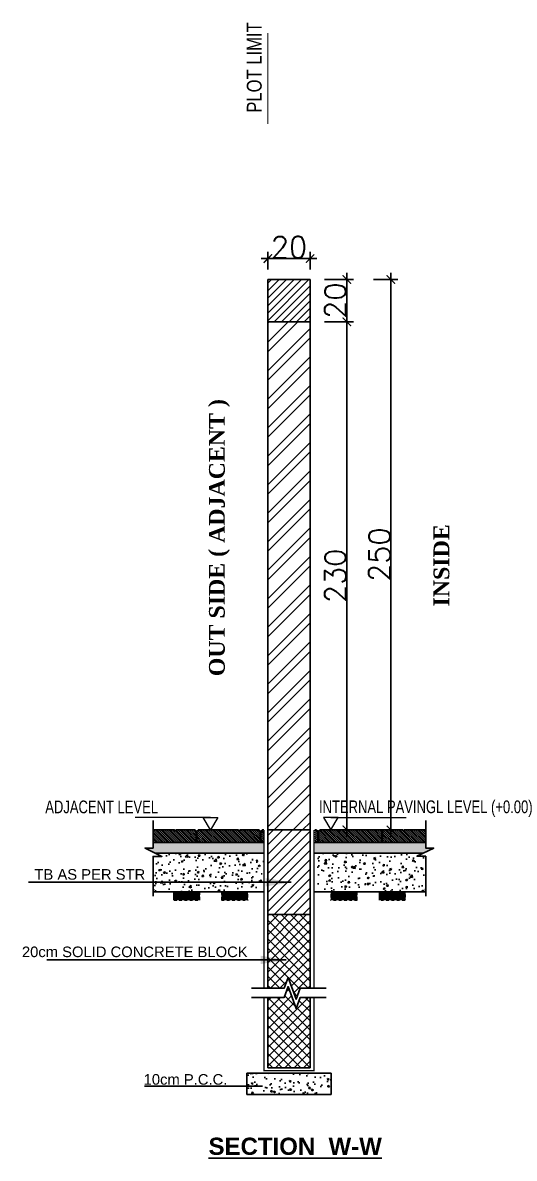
# Model space of a CAD drawing. Header units: centimetres. Extents: x -3744 to 3813, y -6963 to 3597.
# Drawn here: x -3004 to -2423, y -6955 to -5614 of the extents above; entities that cross this region are included whole.
import ezdxf

# ---------------------------------------------------------------- set-up
doc = ezdxf.new("R2010")
doc.units = ezdxf.units.CM
doc.header["$LTSCALE"] = 100
doc.header["$MEASUREMENT"] = 0
doc.linetypes.add('CENTER2', pattern=[1.125, 0.75, -0.125, 0.125, -0.125])
doc.layers.add('A-DIM-IN', color=6, linetype='Continuous', lineweight=5)
for name, color, linetype in [('A_DIM-AXIS', 6, 'Continuous'), ('ARROW', 8, 'Continuous'), ('AXIS', 9, 'CENTER2'), ('CONC', 3, 'Continuous'), ('HATCH', 8, 'Continuous'), ('L-LANDSCAPE', 11, 'Continuous'), ('LVL', 2, 'Continuous'), ('Section', 7, 'Continuous'), ('TEXT', 3, 'Continuous'), ('WALL-01', 7, 'Continuous'), ('WALL-03', 2, 'Continuous')]:
    doc.layers.add(name, color=color, linetype=linetype)
doc.styles.add('22', font='romans.shx')
doc.styles.add('ARIAL', font='arial.ttf')
doc.styles.add('EN-SCL-DIM', font='swisscl.ttf')
doc.styles.add('SANSSERIFBOLD', font='SASB____.pfb', dxfattribs={"height": 0.7})
doc.styles.add('STYLE1', font='arial.ttf', dxfattribs={"height": 8})
doc.styles.add('T3', font='timesbd.ttf')
doc.dimstyles.new('100', dxfattribs={"dimtxt": 15, "dimasz": 10, "dimexe": 8, "dimexo": 12, "dimgap": 6, "dimtad": 1, "dimdec": 0, "dimzin": 0, "dimdsep": 46, "dimtxsty": '22', "dimblk": 'ARCHTICK', "dimcen": 30, "dimdle": 8, "dimclrd": 1, "dimclre": 1, "dimclrt": 2, "dimadec": 0, "dimazin": 0, "dimtfac": 1, "dimtdec": 0, "dimtmove": 2, "dimatfit": 3, "dimldrblk": 'OBLIQUE', "dimfxl": 100, "dimtolj": 1, "dimtzin": 0, "dimarcsym": 0})
doc.dimstyles.new('D15-1-100', dxfattribs={"dimtxt": 3, "dimasz": 4, "dimexe": 0.1, "dimexo": 0.25, "dimgap": 3, "dimtad": 1, "dimdec": 0, "dimzin": 3, "dimdsep": 46, "dimlunit": 4, "dimtxsty": 'Standard', "dimblk2": 'OBLIQUE', "dimcen": 0, "dimclrd": 8, "dimclre": 8, "dimclrt": 256, "dimadec": 0, "dimazin": 0, "dimtfac": 1, "dimtdec": 0, "dimtix": 1, "dimtmove": 2, "dimatfit": 3, "dimfxl": 1, "dimtolj": 1, "dimtzin": 13, "dimlwd": -1, "dimlwe": -1, "dimarcsym": 0})

# ---------------------------------------------------------------- blocks, each defined once
blk = doc.blocks.new('_ARCHTICK')
at = {"color": 0, "linetype": 'ByBlock', "const_width": 0.15}
blk.add_lwpolyline([(-0.5, -0.5), (0.5, 0.5)], dxfattribs=at)
blk = doc.blocks.new('*D137')
at = {"layer": 'Defpoints', "color": 0, "transparency": 16777216}
for p in [(-2714.4, -5892.3), (-2714.4, -5917), (-2664.4, -5917, -0.1)]:
    blk.add_point(p, dxfattribs=at)
at = {"layer": 'WALL-03', "color": 4, "lineweight": -2, "transparency": 16777216}
for p, q in [((-2714.4, -5905), (-2714.4, -5884.3)), ((-2664.4, -5905), (-2664.4, -5884.3)), ((-2656.4, -5892.3), (-2722.4, -5892.3))]:
    blk.add_line(p, q, dxfattribs=at)
at = {"layer": 'WALL-03', "color": 4, "lineweight": -2, "transparency": 16777216, "xscale": 10, "yscale": 10, "zscale": 10, "rotation": 180}
blk.add_blockref('_ARCHTICK', (-2714.4, -5892.3), dxfattribs=at)
at = {"layer": 'WALL-03', "color": 4, "lineweight": -2, "transparency": 16777216, "xscale": 10, "yscale": 10, "zscale": 10}
blk.add_blockref('_ARCHTICK', (-2664.4, -5892.3), dxfattribs=at)
at = {"layer": 'WALL-03', "color": 3, "transparency": 16777216, "insert": (-2689.4, -5878.8), "char_height": 25, "attachment_point": 5, "style": '22'}
blk.add_mtext('\\A1;20', dxfattribs=at)
blk = doc.blocks.new('_OBLIQUE')
at = {"color": 0, "linetype": 'ByBlock'}
blk.add_line((-0.5, -0.5), (0.5, 0.5), dxfattribs=at)
blk = doc.blocks.new('*X83')
at = {"color": 0}
for p, q in [((-5508, 1094), (-5500, 1094)), ((-5508, 1084), (-5500, 1084)), ((-5508, 1075), (-5500, 1075)), ((-5497, 1072), (-5497, 1095)), ((-5488, 1072), (-5488, 1095)), ((-5478, 1072), (-5478, 1095)), ((-5475, 1094), (-5450, 1094)), ((-5475, 1084), (-5450, 1084)), ((-5475, 1075), (-5450, 1075)), ((-5447, 1072), (-5447, 1095)), ((-5438, 1072), (-5438, 1095)), ((-5428, 1072), (-5428, 1095)), ((-5425, 1094), (-5400, 1094)), ((-5425, 1084), (-5400, 1084)), ((-5425, 1075), (-5400, 1075)), ((-5397, 1072), (-5397, 1095)), ((-5388, 1072), (-5388, 1095)), ((-5378, 1072), (-5378, 1095)), ((-5375, 1094), (-5350, 1094)), ((-5375, 1084), (-5350, 1084)), ((-5375, 1075), (-5350, 1075)), ((-5347, 1072), (-5347, 1095)), ((-5338, 1072), (-5338, 1095)), ((-5328, 1072), (-5328, 1095)), ((-5325, 1094), (-5300, 1094)), ((-5325, 1084), (-5300, 1084)), ((-5325, 1075), (-5300, 1075)), ((-5297, 1072), (-5297, 1095)), ((-5288, 1072), (-5288, 1095)), ((-5278, 1072), (-5278, 1095)), ((-5275, 1094), (-5254, 1094)), ((-5275, 1084), (-5254, 1084)), ((-5275, 1075), (-5254, 1075)), ((-5051, 1094), (-5050, 1094)), ((-5051, 1084), (-5050, 1084)), ((-5051, 1075), (-5050, 1075)), ((-5047, 1072), (-5047, 1095)), ((-5038, 1072), (-5038, 1095)), ((-5028, 1072), (-5028, 1095)), ((-5025, 1094), (-5000, 1094)), ((-5025, 1084), (-5000, 1084)), ((-5025, 1075), (-5000, 1075)), ((-4997, 1072), (-4997, 1095)), ((-4988, 1072), (-4988, 1095)), ((-4978, 1072), (-4978, 1095)), ((-4975, 1094), (-4950, 1094)), ((-4975, 1084), (-4950, 1084)), ((-4975, 1075), (-4950, 1075)), ((-4947, 1072), (-4947, 1095)), ((-4938, 1072), (-4938, 1095)), ((-4928, 1072), (-4928, 1095)), ((-4925, 1094), (-4900, 1094)), ((-4925, 1084), (-4900, 1084)), ((-4925, 1075), (-4900, 1075)), ((-4897, 1072), (-4897, 1095)), ((-4888, 1072), (-4888, 1095)), ((-4878, 1072), (-4878, 1095)), ((-4875, 1094), (-4850, 1094)), ((-4875, 1084), (-4850, 1084)), ((-4875, 1075), (-4850, 1075)), ((-4847, 1072), (-4847, 1095)), ((-4838, 1072), (-4838, 1095)), ((-4828, 1072), (-4828, 1095)), ((-4825, 1094), (-4800, 1094)), ((-4825, 1084), (-4800, 1084)), ((-4825, 1075), (-4800, 1075)), ((-5508, 1044), (-5500, 1044)), ((-5508, 1034), (-5500, 1034)), ((-5508, 1025), (-5500, 1025)), ((-5503, 1047), (-5503, 1072)), ((-5503, 1018), (-5503, 1022)), ((-5500, 1069), (-5475, 1069)), ((-5500, 1059), (-5475, 1059)), ((-5500, 1050), (-5475, 1050)), ((-5500, 1019), (-5475, 1019)), ((-5497, 1022), (-5497, 1047)), ((-5488, 1022), (-5488, 1047)), ((-5478, 1022), (-5478, 1047)), ((-5475, 1044), (-5450, 1044)), ((-5475, 1034), (-5450, 1034)), ((-5475, 1025), (-5450, 1025)), ((-5472, 1047), (-5472, 1072)), ((-5472, 1018), (-5472, 1022)), ((-5462, 1047), (-5462, 1072)), ((-5462, 1018), (-5462, 1022)), ((-5453, 1047), (-5453, 1072)), ((-5453, 1018), (-5453, 1022)), ((-5450, 1069), (-5425, 1069)), ((-5450, 1059), (-5425, 1059)), ((-5450, 1050), (-5425, 1050)), ((-5450, 1019), (-5425, 1019)), ((-5447, 1022), (-5447, 1047)), ((-5438, 1022), (-5438, 1047)), ((-5428, 1022), (-5428, 1047)), ((-5425, 1044), (-5400, 1044)), ((-5425, 1034), (-5400, 1034)), ((-5425, 1025), (-5400, 1025)), ((-5422, 1047), (-5422, 1072)), ((-5422, 1018), (-5422, 1022)), ((-5412, 1047), (-5412, 1072)), ((-5412, 1018), (-5412, 1022)), ((-5403, 1047), (-5403, 1072)), ((-5403, 1018), (-5403, 1022)), ((-5400, 1069), (-5375, 1069)), ((-5400, 1059), (-5375, 1059)), ((-5400, 1050), (-5375, 1050)), ((-5400, 1019), (-5375, 1019)), ((-5397, 1022), (-5397, 1047)), ((-5388, 1022), (-5388, 1047)), ((-5378, 1022), (-5378, 1047)), ((-5375, 1044), (-5350, 1044)), ((-5375, 1034), (-5350, 1034)), ((-5375, 1025), (-5350, 1025)), ((-5372, 1047), (-5372, 1072)), ((-5372, 1018), (-5372, 1022)), ((-5362, 1047), (-5362, 1072)), ((-5362, 1018), (-5362, 1022)), ((-5353, 1047), (-5353, 1072)), ((-5353, 1018), (-5353, 1022)), ((-5350, 1069), (-5325, 1069)), ((-5350, 1059), (-5325, 1059)), ((-5350, 1050), (-5325, 1050)), ((-5350, 1019), (-5325, 1019)), ((-5347, 1022), (-5347, 1047)), ((-5338, 1022), (-5338, 1047)), ((-5328, 1022), (-5328, 1047)), ((-5325, 1044), (-5300, 1044)), ((-5325, 1034), (-5300, 1034)), ((-5325, 1025), (-5300, 1025)), ((-5322, 1047), (-5322, 1072)), ((-5322, 1018), (-5322, 1022)), ((-5312, 1047), (-5312, 1072)), ((-5312, 1018), (-5312, 1022)), ((-5303, 1047), (-5303, 1072)), ((-5303, 1018), (-5303, 1022)), ((-5300, 1069), (-5275, 1069)), ((-5300, 1059), (-5275, 1059)), ((-5300, 1050), (-5275, 1050)), ((-5300, 1019), (-5275, 1019)), ((-5297, 1022), (-5297, 1047)), ((-5288, 1022), (-5288, 1047)), ((-5278, 1022), (-5278, 1047)), ((-5275, 1044), (-5254, 1044)), ((-5275, 1034), (-5254, 1034)), ((-5275, 1025), (-5254, 1025)), ((-5272, 1047), (-5272, 1072)), ((-5272, 1018), (-5272, 1022)), ((-5262, 1047), (-5262, 1072)), ((-5262, 1018), (-5262, 1022)), ((-5051, 1044), (-5050, 1044)), ((-5051, 1034), (-5050, 1034)), ((-5051, 1025), (-5050, 1025)), ((-5050, 1069), (-5025, 1069)), ((-5050, 1059), (-5025, 1059)), ((-5050, 1050), (-5025, 1050)), ((-5050, 1019), (-5025, 1019)), ((-5047, 1022), (-5047, 1047)), ((-5038, 1022), (-5038, 1047)), ((-5028, 1022), (-5028, 1047)), ((-5025, 1044), (-5000, 1044)), ((-5025, 1034), (-5000, 1034)), ((-5025, 1025), (-5000, 1025)), ((-5022, 1047), (-5022, 1072)), ((-5022, 1018), (-5022, 1022)), ((-5012, 1047), (-5012, 1072)), ((-5012, 1018), (-5012, 1022)), ((-5003, 1047), (-5003, 1072)), ((-5003, 1018), (-5003, 1022)), ((-5000, 1069), (-4975, 1069)), ((-5000, 1059), (-4975, 1059)), ((-5000, 1050), (-4975, 1050)), ((-5000, 1019), (-4975, 1019)), ((-4997, 1022), (-4997, 1047)), ((-4988, 1022), (-4988, 1047)), ((-4978, 1022), (-4978, 1047)), ((-4975, 1044), (-4950, 1044)), ((-4975, 1034), (-4950, 1034)), ((-4975, 1025), (-4950, 1025)), ((-4972, 1047), (-4972, 1072)), ((-4972, 1018), (-4972, 1022)), ((-4962, 1047), (-4962, 1072)), ((-4962, 1018), (-4962, 1022)), ((-4953, 1047), (-4953, 1072)), ((-4953, 1018), (-4953, 1022)), ((-4950, 1069), (-4925, 1069)), ((-4950, 1059), (-4925, 1059)), ((-4950, 1050), (-4925, 1050)), ((-4950, 1019), (-4925, 1019)), ((-4947, 1022), (-4947, 1047)), ((-4938, 1022), (-4938, 1047)), ((-4928, 1022), (-4928, 1047)), ((-4925, 1044), (-4900, 1044)), ((-4925, 1034), (-4900, 1034)), ((-4925, 1025), (-4900, 1025)), ((-4922, 1047), (-4922, 1072)), ((-4922, 1018), (-4922, 1022)), ((-4912, 1047), (-4912, 1072)), ((-4912, 1018), (-4912, 1022)), ((-4903, 1047), (-4903, 1072)), ((-4903, 1018), (-4903, 1022)), ((-4900, 1069), (-4875, 1069)), ((-4900, 1059), (-4875, 1059)), ((-4900, 1050), (-4875, 1050)), ((-4900, 1019), (-4875, 1019)), ((-4897, 1022), (-4897, 1047)), ((-4888, 1022), (-4888, 1047)), ((-4878, 1022), (-4878, 1047)), ((-4875, 1044), (-4850, 1044)), ((-4875, 1034), (-4850, 1034)), ((-4875, 1025), (-4850, 1025)), ((-4872, 1047), (-4872, 1072)), ((-4872, 1018), (-4872, 1022)), ((-4862, 1047), (-4862, 1072)), ((-4862, 1018), (-4862, 1022)), ((-4853, 1047), (-4853, 1072)), ((-4853, 1018), (-4853, 1022)), ((-4850, 1069), (-4825, 1069)), ((-4850, 1059), (-4825, 1059)), ((-4850, 1050), (-4825, 1050)), ((-4850, 1019), (-4825, 1019)), ((-4847, 1022), (-4847, 1047)), ((-4838, 1022), (-4838, 1047)), ((-4828, 1022), (-4828, 1047)), ((-4825, 1044), (-4800, 1044)), ((-4825, 1034), (-4800, 1034)), ((-4825, 1025), (-4800, 1025)), ((-4822, 1047), (-4822, 1072)), ((-4822, 1018), (-4822, 1022)), ((-4812, 1047), (-4812, 1072)), ((-4812, 1018), (-4812, 1022)), ((-4803, 1047), (-4803, 1072)), ((-4803, 1018), (-4803, 1022)), ((-4800, 1069), (-4798, 1069)), ((-4800, 1059), (-4798, 1059)), ((-4800, 1050), (-4798, 1050)), ((-4800, 1019), (-4798, 1019))]:
    blk.add_line(p, q, dxfattribs=at)
blk = doc.blocks.new('FDGG')
at = {"layer": 'A-DIM-IN', "color": 4, "ltscale": 1000}
blk.add_line((434234.7, -5693.8), (434829, -5693.8), dxfattribs=at)
blk.add_lwpolyline([(434234.7, -5792.5), (434291.7, -5693.8), (434177.7, -5693.8), (434234.7, -5792.5)], dxfattribs=at)
at = {"layer": 'A-DIM-IN', "ltscale": 1000, "style": 'EN-SCL-DIM'}
blk.add_attdef('TOPOFFENCE', (434212.9, -5661.1), '', height=100, dxfattribs=at)
blk = doc.blocks.new('*D143')
at = {"layer": 'Defpoints', "color": 0, "transparency": 16777216}
for p in [(-2601.4, -5917, -0.1), (-2601.4, -6567.3, 0), (-2568.9, -6567.3)]:
    blk.add_point(p, dxfattribs=at)
at = {"layer": 'WALL-03', "color": 4, "lineweight": -2, "transparency": 16777216}
for p, q in [((-2568.9, -5909), (-2568.9, -6575.3)), ((-2589.4, -5917), (-2560.9, -5917)), ((-2589.4, -6567.3), (-2560.9, -6567.3))]:
    blk.add_line(p, q, dxfattribs=at)
at = {"layer": 'WALL-03', "color": 4, "lineweight": -2, "transparency": 16777216, "xscale": 10, "yscale": 10, "zscale": 10}
for p, rotation in [((-2568.9, -5917), 90), ((-2568.9, -6567.3), 270)]:
    blk.add_blockref('_ARCHTICK', p, dxfattribs=dict(at, rotation=rotation))
at = {"layer": 'WALL-03', "color": 3, "transparency": 16777216, "insert": (-2582.4, -6242.1), "char_height": 25, "attachment_point": 5, "rotation": 90, "style": '22'}
blk.add_mtext('\\A1;250', dxfattribs=at)
blk = doc.blocks.new('*D144')
at = {"layer": 'Defpoints', "color": 0, "transparency": 16777216}
for p in [(-2659.3, -5967, -0.1), (-2659.3, -6567.2, -0.1), (-2621, -6567.2)]:
    blk.add_point(p, dxfattribs=at)
at = {"layer": 'WALL-03', "color": 4, "lineweight": -2, "transparency": 16777216}
for p, q in [((-2647.3, -5967), (-2613, -5967)), ((-2621, -5959), (-2621, -6575.2)), ((-2647.3, -6567.2), (-2613, -6567.2))]:
    blk.add_line(p, q, dxfattribs=at)
at = {"layer": 'WALL-03', "color": 4, "lineweight": -2, "transparency": 16777216, "xscale": 10, "yscale": 10, "zscale": 10}
for p, rotation in [((-2621, -5967), 90), ((-2621, -6567.2), 270)]:
    blk.add_blockref('_ARCHTICK', p, dxfattribs=dict(at, rotation=rotation))
at = {"layer": 'WALL-03', "color": 3, "transparency": 16777216, "insert": (-2634.5, -6267.1), "char_height": 25, "attachment_point": 5, "rotation": 90, "style": '22'}
blk.add_mtext('\\A1;230', dxfattribs=at)
blk = doc.blocks.new('*D145')
at = {"layer": 'Defpoints', "color": 0, "transparency": 16777216}
for p in [(-2659.3, -5917, -0.2), (-2621, -5917), (-2659.3, -5967, -0.2)]:
    blk.add_point(p, dxfattribs=at)
at = {"layer": 'WALL-03', "color": 4, "lineweight": -2, "transparency": 16777216}
for p, q in [((-2621, -5975), (-2621, -5909)), ((-2647.3, -5917), (-2613, -5917)), ((-2647.3, -5967), (-2613, -5967))]:
    blk.add_line(p, q, dxfattribs=at)
at = {"layer": 'WALL-03', "color": 4, "lineweight": -2, "transparency": 16777216, "xscale": 10, "yscale": 10, "zscale": 10}
for p, rotation in [((-2621, -5917), 90), ((-2621, -5967), 270)]:
    blk.add_blockref('_ARCHTICK', p, dxfattribs=dict(at, rotation=rotation))
at = {"layer": 'WALL-03', "color": 3, "transparency": 16777216, "insert": (-2634.5, -5942), "char_height": 25, "attachment_point": 5, "rotation": 90, "style": '22'}
blk.add_mtext('\\A1;20', dxfattribs=at)

msp = doc.modelspace()

# ---------------------------------------------------------------- hatches: boundary and pattern name
at = {"layer": 'A_DIM-AXIS'}
h = msp.add_hatch(dxfattribs=at)
h.set_pattern_fill('ANSI31', color=253, scale=0.5, angle=90, style=0)
h.set_pattern_definition([(135, (-186179.8627, -616586.9267), (-1.122532015, -1.122532015), [])])
h.paths.add_polyline_path([(-2682.1, -6572.2, 1), (-2682.7, -6572.2, 1)], flags=16)
h.paths.add_polyline_path([(-2798.2, -6568.5), (-2796.7, -6568.5), (-2796.7, -6567.3), (-2749.1, -6567.3), (-2749.1, -6568.5), (-2747.6, -6568.5), (-2747.6, -6567.3), (-2724.8, -6567.3), (-2724.8, -6568.5), (-2723.3, -6568.5), (-2723.3, -6582.3), (-2798.2, -6582.3)])
h.paths.add_polyline_path([(-2850.1, -6567.3), (-2824.7, -6567.3), (-2824.7, -6568.5), (-2823.2, -6568.5), (-2823.2, -6567.3), (-2800.5, -6567.3), (-2800.5, -6568.5), (-2799, -6568.5), (-2799, -6582.3), (-2850.1, -6582.3)])
h.paths.add_polyline_path([(-2719.1, -6567.3), (-2719.1, -6582.3), (-2722.6, -6582.3), (-2722.6, -6568.5), (-2721.1, -6568.5), (-2721.1, -6567.3)])
h = msp.add_hatch(dxfattribs=at)
h.set_pattern_fill('ANSI31', color=253, scale=0.5, angle=90, style=0)
h.set_pattern_definition([(135, (-181258.738, -616586.888), (-1.122532015, -1.122532015), [])])
h.paths.add_polyline_path([(-2695.7, -6572.2, -1), (-2695.1, -6572.2, -1)], flags=16)
h.paths.add_polyline_path([(-2579.6, -6568.5), (-2581.1, -6568.5), (-2581.1, -6567.2), (-2628.7, -6567.2), (-2628.7, -6568.5), (-2630.2, -6568.5), (-2630.2, -6567.2), (-2653, -6567.2), (-2653, -6568.5), (-2654.5, -6568.5), (-2654.5, -6582.2), (-2579.6, -6582.2)])
h.paths.add_polyline_path([(-2527.7, -6567.2), (-2553.1, -6567.2), (-2553.1, -6568.5), (-2554.6, -6568.5), (-2554.6, -6567.2), (-2577.3, -6567.2), (-2577.3, -6568.5), (-2578.8, -6568.5), (-2578.8, -6582.2), (-2527.7, -6582.2)])
h.paths.add_polyline_path([(-2658.7, -6567.2), (-2658.7, -6582.2), (-2655.2, -6582.2), (-2655.2, -6568.5), (-2656.7, -6568.5), (-2656.7, -6567.2)])
at = {"layer": 'HATCH'}
h = msp.add_hatch(dxfattribs=at)
h.set_pattern_fill('ANSI31', color=256, scale=50)
h.set_pattern_definition([(45, (-80518.0203, -19572.815), (-4.4194174, 4.4194174), [])])
h.paths.add_polyline_path([(-2664.4, -5967), (-2714.4, -5967), (-2714.4, -5917), (-2664.4, -5917)])
h = msp.add_hatch(dxfattribs=at)
h.set_pattern_fill('ANSI32', color=256, scale=2.5)
h.set_pattern_definition([(45, (-54015.463, -10549.884), (-16.83798, 16.83798), []), (45, (-54004.238, -10549.884), (-16.83798, 16.83798), [])])
h.paths.add_polyline_path([(-2664.4, -5967), (-2714.4, -5967), (-2714.4, -6567.3), (-2664.4, -6567.3)])
h = msp.add_hatch(dxfattribs=at)
h.set_pattern_fill('ANSI31', color=8, scale=2.5)
h.set_pattern_definition([(45, (-10756.7765, -5512.457), (-5.61266, 5.61266), [])])
h.paths.add_polyline_path([(-2714.4, -6667.3), (-2664.4, -6667.3), (-2664.4, -6567.3), (-2714.4, -6567.3)])
h = msp.add_hatch(dxfattribs=at)
h.set_pattern_fill('AR-SAND', color=256, scale=0.05)
h.set_pattern_definition([(37.5, (-186317.5633, -617059.038), (-0.080001565, 2.4470661866), [0, -1.9304, 0, -2.159, 0, -2.06375]), (7.5, (-186317.5633, -617059.038), (2.247616416, 3.584125503), [0, -1.0414, 0, -1.7399, 0, -0.66675]), (327.5, (-186319.1254, -617059.038), (3.954961851, 0.0071859234), [0, -0.635, 0, -2.286, 0, -2.9845]), (317.5, (-186319.1254, -617059.038), (3.817782262, 1.114646616), [0, -0.3175, 0, -1.4986, 0, -1.7145])])
h.paths.add_polyline_path([(-2719.1, -6582.3), (-2719.1, -6594.7), (-2847.4, -6594.7), (-2859.6, -6588.7), (-2850.1, -6588.7), (-2850.1, -6582.3)])
h = msp.add_hatch(dxfattribs=at)
h.set_pattern_fill('AR-SAND', color=256, scale=0.05)
h.set_pattern_definition([(37.5, (-181396.4385, -617058.9994), (-0.080001565, 2.4470661866), [0, -1.9304, 0, -2.159, 0, -2.06375]), (7.5, (-181396.4385, -617058.9994), (2.247616416, 3.584125503), [0, -1.0414, 0, -1.7399, 0, -0.66675]), (327.5, (-181398.0006, -617058.9994), (3.954961851, 0.0071859234), [0, -0.635, 0, -2.286, 0, -2.9845]), (317.5, (-181398.0006, -617058.9994), (3.817782262, 1.114646616), [0, -0.3175, 0, -1.4986, 0, -1.7145])])
h.paths.add_polyline_path([(-2658.7, -6582.2), (-2658.7, -6594.7), (-2530.4, -6594.7), (-2518.2, -6588.7), (-2527.7, -6588.7), (-2527.7, -6582.2)])
at = {"layer": 'HATCH', "linetype": 'Continuous'}
h = msp.add_hatch(dxfattribs=at)
h.set_pattern_fill('AR-CONC', color=8, scale=0.125)
h.set_pattern_definition([(50, (-2409.551, -6632.192), (22.7731, -1.9924), [2.3813, -26.1938]), (355, (-2409.551, -6632.192), (-4.4054, 23.8821), [1.905, -20.9551]), (100.4514, (-2407.654, -6632.358), (18.3677, 21.8897), [2.0238, -22.2613]), (46.184, (-2409.55, -6625.842), (33.8849, -5.2553), [3.5719, -39.2906]), (96.6356, (-2406.728, -6626.28), (29.6755, 30.9283), [3.0356, -33.392]), (351.184, (-2409.55, -6625.842), (29.6755, 30.9283), [2.8575, -31.4325]), (21, (-2406.376, -6627.43), (18.9518, -12.78315), [2.3813, -26.1938]), (326, (-2406.376, -6627.43), (7.7253, 23.0235), [1.905, -20.955]), (71.4514, (-2404.797, -6628.495), (26.677, 10.2403), [2.0238, -22.2612]), (37.5, (-2409.551, -6632.192), (0.38608, 10.56938), [0, -20.701, 0, -21.2725, 0, -21.03438]), (7.5, (-2409.551, -6632.192), (8.35246, 12.52257), [0, -12.1285, 0, -20.22475, 0, -8.01688]), (327.5, (-2416.6315, -6632.192), (16.94882, -0.7161), [0, -7.9375, 0, -24.765, 0, -32.86125]), (317.5, (-2419.807, -6632.192), (18.51615, 3.1783), [0, -10.31875, 0, -16.4465, 0, -23.33625])])
h.paths.add_polyline_path([(-2850.1, -6598.6), (-2839.7, -6598.6), (-2847.4, -6594.7), (-2719.1, -6594.7), (-2719.1, -6640.6), (-2850.1, -6640.6)])
h = msp.add_hatch(dxfattribs=at)
h.set_pattern_fill('AR-CONC', color=8, scale=0.125)
h.set_pattern_definition([(50, (2511.574, -6632.154), (22.773084, -1.992386), [2.38125, -26.19375]), (355, (2511.574, -6632.154), (-4.40543, 23.88211), [1.905, -20.95507]), (100.45144, (2513.471, -6632.32), (18.36766, 21.88972), [2.02375, -22.26128]), (46.1842, (2511.574, -6625.804), (33.88488, -5.25529), [3.57187, -39.29062]), (96.63556, (2514.397, -6626.24), (29.67552, 30.92827), [3.03563, -33.39195]), (351.18415, (2511.574, -6625.804), (29.67552, 30.92827), [2.8575, -31.43247]), (21, (2514.749, -6627.391), (18.9518, -12.78315), [2.38125, -26.19375]), (326, (2514.749, -6627.39), (7.72525, 23.0235), [1.905, -20.955]), (71.45144, (2516.328, -6628.456), (26.67705, 10.24035), [2.02375, -22.26124]), (37.5, (2511.5735, -6632.154), (0.386075, 10.56938), [0, -20.701, 0, -21.2725, 0, -21.034375]), (7.5, (2511.574, -6632.154), (8.352458, 12.522572), [0, -12.1285, 0, -20.22475, 0, -8.016875]), (327.5, (2504.493, -6632.154), (16.948824, -0.716093), [0, -7.9375, 0, -24.765, 0, -32.86125]), (317.5, (2501.318, -6632.154), (18.516148, 3.17831), [0, -10.31875, 0, -16.4465, 0, -23.33625])])
h.paths.add_polyline_path([(-2527.7, -6598.5), (-2538.1, -6598.5), (-2530.4, -6594.7), (-2658.7, -6594.7), (-2658.7, -6640.5), (-2527.7, -6640.5)])
at = {"layer": 'HATCH'}
h = msp.add_hatch(dxfattribs=at)
h.set_pattern_fill('ANSI37', color=8, scale=62.5, style=0)
h.set_pattern_definition([(45, (-57865.5925, -23934.702), (-5.5242717, 5.5242717), []), (135, (-57865.5925, -23934.702), (-5.5242717, -5.5242717), [])])
h.paths.add_polyline_path([(-2714.4, -6667.3), (-2664.4, -6667.3), (-2664.4, -6754.4), (-2676.3, -6754.4), (-2681, -6767.3), (-2690.4, -6741.5), (-2695.1, -6754.4), (-2714.4, -6754.4)])
h = msp.add_hatch(dxfattribs=at)
h.set_pattern_fill('ANSI37', color=8, scale=62.5, style=0)
h.paths.add_polyline_path([(-2665.1, -6848.5), (-2714.4, -6848.5), (-2714.4, -6765.3), (-2695.1, -6765.3), (-2690.4, -6752.4), (-2681, -6778.2), (-2676.3, -6765.3), (-2664.8, -6765.3)])
at = {"layer": 'HATCH', "linetype": 'Continuous'}
h = msp.add_hatch(dxfattribs=at)
h.set_pattern_fill('AR-CONC', color=256, scale=3.125, style=0)
h.set_pattern_definition([(130, (-31048.115, 287.857), (-22.414381, -1.961004), [2.34375, -25.78125]), (185, (-31048.115, 287.857), (4.33598, 23.506004), [1.875, -20.625]), (79.5486, (-31049.983, 287.694), (-18.078418, 21.544986), [1.991881, -21.910691]), (133.8158, (-31048.115, 294.107), (-33.351283, -5.17247), [3.515625, -38.671875]), (83.3644, (-31050.894, 293.676), (-29.20821, 30.441183), [2.98782, -32.86603]), (188.8158, (-31048.115, 294.107), (-29.208186, 30.441206), [2.8125, -30.9375]), (159, (-31051.24, 292.545), (-18.653345, -12.58184), [2.34375, -25.78125]), (214, (-31051.24, 292.545), (-7.603604, 22.660939), [1.875, -20.625]), (108.5486, (-31052.794, 291.496), (-26.256957, 10.079078), [1.991881, -21.910691]), (142.5, (-31048.115, 287.857), (-0.3799955, 10.402933), [0, -20.375, 0, -20.9375, 0, -20.703125]), (172.5, (-31048.115, 287.857), (-8.220923, 12.325366), [0, -11.9375, 0, -19.90625, 0, -7.890625]), (212.5, (-31041.146, 287.857), (-16.6819511, -0.7048397), [0, -7.8125, 0, -24.375, 0, -32.34375]), (222.5, (-31038.021, 287.857), (-18.224568, 3.128281), [0, -10.15625, 0, -16.1875, 0, -22.96875])])
h.paths.add_polyline_path([(-2739.4, -6879.8), (-2739.4, -6854.8), (-2639.4, -6854.8), (-2639.4, -6879.8)])

# ---------------------------------------------------------------- linework, layer by layer
at = {"const_width": 1.56, "elevation": 0}
for points in [[(-2719.1, -6567.3), (-2719.1, -6754.4)], [(-2659.8, -6567.3), (-2659.8, -6754.4)], [(-2659.8, -6765.3), (-2659.8, -6851.6), (-2719.1, -6851.6), (-2719.1, -6765.3)]]:
    msp.add_lwpolyline(points, dxfattribs=at)
at = {"layer": 'AXIS', "elevation": 0}
msp.add_lwpolyline([(-2714.4, -5952.6, 0, 0, 0), (-2714.4, -5733.4, 1.5, 1.5, 0), (-2714.4, -5625.6, 1.5, 1.5, 0)], format="xyseb", dxfattribs=at)
at = {"layer": 'CONC'}
for p, q in [((-2739.4, -6854.8, 0), (-2639.4, -6854.8, 0)), ((-2739.4, -6854.8, 0), (-2739.4, -6879.8, 0)), ((-2639.4, -6879.8, 0), (-2639.4, -6854.8, 0)), ((-2739.4, -6879.8, 0), (-2639.4, -6879.8, 0))]:
    msp.add_line(p, q, dxfattribs=at)
at = {"layer": 'HATCH', "color": 8, "linetype": 'Continuous'}
for p, q in [((-2799.5, -6582.3, 0), (-2719.1, -6582.3, 0)), ((-2578.3, -6582.2, -0.1), (-2658.7, -6582.2, -0.1))]:
    msp.add_line(p, q, dxfattribs=at)
at = {"layer": 'L-LANDSCAPE'}
for points, elevation in [([(-2850.1, -6556.2), (-2850.1, -6588.7), (-2859.6, -6588.7), (-2839.7, -6598.6), (-2850.1, -6598.6), (-2850.1, -6645.7)], 0), ([(-2527.7, -6556.2), (-2527.7, -6588.7), (-2518.2, -6588.7), (-2538.1, -6598.5), (-2527.7, -6598.5), (-2527.7, -6645.7)], -0.1)]:
    msp.add_lwpolyline(points, dxfattribs=dict(at, elevation=elevation))
at = {"layer": 'Section', "elevation": 0}
for points in [[(-2645.4, -6754.4), (-2676.3, -6754.4), (-2681, -6767.3), (-2690.4, -6741.5), (-2695.1, -6754.4), (-2733.8, -6754.4)], [(-2645.4, -6765.3), (-2676.3, -6765.3), (-2681, -6778.2), (-2690.4, -6752.4), (-2695.1, -6765.3), (-2733.8, -6765.3)]]:
    msp.add_lwpolyline(points, dxfattribs=at)
at = {"layer": 'TEXT', "linetype": 'Continuous'}
for p, q in [((-2664.4, -6567.3, 0), (-2714.4, -6567.3, 0)), ((-2714.4, -6567.3, 0), (-2664.4, -6567.3, 0)), ((-2714.4, -6567.3, 0), (-2664.4, -6567.3, 0)), ((-2664.4, -6567.3, 0), (-2714.4, -6567.3, 0)), ((-2714.4, -6567.3, 0), (-2664.4, -6567.3, 0)), ((-2714.4, -6567.3, 0), (-2664.4, -6567.3, 0))]:
    msp.add_line(p, q, dxfattribs=at)
at = {"layer": 'WALL-01'}
for p, q in [((-2824.7, -6567.3, 0), (-2850.1, -6567.3, 0)), ((-2824.7, -6568.5, 0), (-2824.7, -6567.3, 0)), ((-2823.2, -6568.5, 0), (-2824.7, -6568.5, 0)), ((-2800.5, -6567.3, 0), (-2823.2, -6567.3, 0)), ((-2823.2, -6568.5, 0), (-2823.2, -6567.3, 0)), ((-2800.5, -6568.5, 0), (-2800.5, -6567.3, 0)), ((-2799, -6568.5, 0), (-2800.5, -6568.5, 0)), ((-2799, -6568.5, 0), (-2799, -6582.3, 0)), ((-2798.2, -6568.5, 0), (-2798.2, -6582.3, 0)), ((-2796.7, -6568.5, 0), (-2798.2, -6568.5, 0)), ((-2749.1, -6567.3, 0), (-2796.7, -6567.3, 0)), ((-2796.7, -6568.5, 0), (-2796.7, -6567.3, 0)), ((-2749.1, -6568.5, 0), (-2749.1, -6567.3, 0)), ((-2747.6, -6568.5, 0), (-2749.1, -6568.5, 0)), ((-2724.8, -6567.3, 0), (-2747.6, -6567.3, 0)), ((-2747.6, -6568.5, 0), (-2747.6, -6567.3, 0)), ((-2724.8, -6568.5, 0), (-2724.8, -6567.3, 0)), ((-2723.3, -6568.5, 0), (-2724.8, -6568.5, 0)), ((-2723.3, -6568.5, 0), (-2723.3, -6582.3, 0)), ((-2722.6, -6568.5, 0), (-2722.6, -6582.3, 0)), ((-2721.1, -6568.5, 0), (-2722.6, -6568.5, 0)), ((-2719.1, -6567.3, 0), (-2721.1, -6567.3, 0)), ((-2721.1, -6568.5, 0), (-2721.1, -6567.3, 0)), ((-2658.7, -6567.2, -0.1), (-2656.7, -6567.2, -0.1)), ((-2656.7, -6568.5, -0.1), (-2656.7, -6567.2, -0.1)), ((-2656.7, -6568.5, -0.1), (-2655.2, -6568.5, -0.1)), ((-2655.2, -6568.5, -0.1), (-2655.2, -6582.2, -0.1)), ((-2654.5, -6568.5, -0.1), (-2653, -6568.5, -0.1)), ((-2654.5, -6568.5, -0.1), (-2654.5, -6582.2, -0.1)), ((-2653, -6567.2, -0.1), (-2630.2, -6567.2, -0.1)), ((-2653, -6568.5, -0.1), (-2653, -6567.2, -0.1)), ((-2630.2, -6568.5, -0.1), (-2630.2, -6567.2, -0.1)), ((-2630.2, -6568.5, -0.1), (-2628.7, -6568.5, -0.1)), ((-2628.7, -6567.2, -0.1), (-2581.1, -6567.2, -0.1)), ((-2628.7, -6568.5, -0.1), (-2628.7, -6567.2, -0.1)), ((-2581.1, -6568.5, -0.1), (-2581.1, -6567.2, -0.1)), ((-2581.1, -6568.5, -0.1), (-2579.6, -6568.5, -0.1)), ((-2579.6, -6568.5, -0.1), (-2579.6, -6582.2, -0.1)), ((-2578.8, -6568.5, -0.1), (-2577.3, -6568.5, -0.1)), ((-2578.8, -6568.5, -0.1), (-2578.8, -6582.2, -0.1)), ((-2577.3, -6567.2, -0.1), (-2554.6, -6567.2, -0.1)), ((-2577.3, -6568.5, -0.1), (-2577.3, -6567.2, -0.1)), ((-2554.6, -6568.5, -0.1), (-2554.6, -6567.2, -0.1)), ((-2554.6, -6568.5, -0.1), (-2553.1, -6568.5, -0.1)), ((-2553.1, -6567.2, -0.1), (-2527.7, -6567.2, -0.1)), ((-2553.1, -6568.5, -0.1), (-2553.1, -6567.2, -0.1)), ((-2799, -6582.3, 0), (-2850.1, -6582.3, 0)), ((-2723.3, -6582.3, 0), (-2799.5, -6582.3, 0)), ((-2719.1, -6582.3, 0), (-2722.6, -6582.3, 0)), ((-2658.7, -6582.2, -0.1), (-2655.2, -6582.2, -0.1)), ((-2654.5, -6582.2, -0.1), (-2578.3, -6582.2, -0.1)), ((-2578.8, -6582.2, -0.1), (-2527.7, -6582.2, -0.1)), ((-2719.1, -6594.7, 0), (-2847.4, -6594.7, 0)), ((-2658.7, -6594.7, -0.1), (-2530.4, -6594.7, -0.1)), ((-2719.1, -6640.6, 0.1), (-2850.1, -6640.6, 0.1)), ((-2658.7, -6640.5, -0.1), (-2527.7, -6640.5, -0.1))]:
    msp.add_line(p, q, dxfattribs=at)
at = {"layer": 'WALL-03'}
for p, q in [((-2714.4, -6567.3, 0), (-2714.4, -5967, 0.1)), ((-2664.4, -6567.3, 0), (-2664.4, -5967, 0.1))]:
    msp.add_line(p, q, dxfattribs=at)
at = {"layer": 'WALL-03', "color": 6}
for p, q in [((-2714.4, -6567.3, 0), (-2714.4, -6754.4, 0)), ((-2664.4, -6567.3, 0), (-2664.4, -6754.4, 0)), ((-2714.4, -6848.5, 0), (-2664.4, -6848.5, 0))]:
    msp.add_line(p, q, dxfattribs=at)
at = {"layer": 'WALL-03', "linetype": 'Continuous'}
for p, q in [((-2664.4, -6567.3, 0), (-2714.4, -6567.3, 0)), ((-2714.4, -6567.3, 0), (-2664.4, -6567.3, 0)), ((-2714.4, -6567.3, 0), (-2664.4, -6567.3, 0)), ((-2664.4, -6567.3, 0), (-2714.4, -6567.3, 0)), ((-2714.4, -6567.3, 0), (-2664.4, -6567.3, 0)), ((-2714.4, -6567.3, 0), (-2664.4, -6567.3, 0))]:
    msp.add_line(p, q, dxfattribs=at)
at = {"layer": 'WALL-03', "color": 3}
msp.add_line((-2664.4, -6667.3, 0), (-2714.4, -6667.3, 0), dxfattribs=at)
at = {"layer": 'WALL-03', "color": 6, "elevation": 0}
for points in [[(-2664.4, -5967), (-2714.4, -5967), (-2714.4, -5917), (-2664.4, -5917)], [(-2714.4, -6667.3), (-2664.4, -6667.3), (-2664.4, -6567.3), (-2714.4, -6567.3)]]:
    msp.add_lwpolyline(points, close=True, dxfattribs=at)
for points in [[(-2714.4, -6848.5), (-2714.4, -6765.3)], [(-2664.4, -6848.5), (-2664.4, -6765.3)]]:
    msp.add_lwpolyline(points, dxfattribs=at)

# ---------------------------------------------------------------- block references
at = {"layer": 'HATCH', "color": 8, "linetype": 'Continuous', "yscale": 0.1248150887604993, "zscale": 0.1248150887604993}
for p, xscale in [((-2138.8, -6777.5, 0.1), 0.1248150887604993), ((-3239, -6777.5, -0.1), -0.1248150887604993)]:
    msp.add_blockref('*X83', p, dxfattribs=dict(at, xscale=xscale))
at = {"layer": 'LVL', "color": 0}
ref = msp.add_blockref('FDGG', (62353.1, -5698.4, 0.1), dxfattribs=dict(at, xscale=-0.1500000012514647, yscale=0.1500000012514647, zscale=0.1500000012514647))
ref.add_attrib('TOPOFFENCE', 'ADJACENT LEVEL', (-2977.5, -6547.6, 0.1), dxfattribs={"layer": 'A-DIM-IN', "color": 6, "ltscale": 1000, "height": 15, "style": 'EN-SCL-DIM'})
ref = msp.add_blockref('FDGG', (-67775.1, -5698.4, 0), dxfattribs=dict(at, xscale=0.1500000012514647, yscale=0.1500000012514647, zscale=0.1500000012514647))
ref.add_attrib('TOPOFFENCE', 'INTERNAL PAVINGL LEVEL (+0.00)', (-2653.9, -6547.5, 0), dxfattribs={"layer": 'A-DIM-IN', "color": 6, "ltscale": 1000, "height": 15, "style": 'EN-SCL-DIM'})

# ---------------------------------------------------------------- texts
at = {"layer": 'TEXT', "style": 'ARIAL', "width": 0.8}
msp.add_text('PLOT LIMIT', height=17.55, rotation=90, dxfattribs=at).set_placement((-2721.7, -5719.9, 0))
at = {"layer": 'TEXT', "style": 'T3'}
for s, height, p in [('OUT SIDE ( ADJACENT )', 18.667, (-2765.3, -6385.7, -473.3)), ('INSIDE', 18.67, (-2499.9, -6303.3, -473.3))]:
    msp.add_text(s, height=height, rotation=90, dxfattribs=at).set_placement(p)
at = {"layer": 'TEXT'}
for s, height, style, p in [('TB AS PER STR', 12.5, 'STYLE1', (-2990.3, -6626.1, 0)), ('20cm SOLID CONCRETE BLOCK', 12.5, 'STYLE1', (-3005.1, -6717.6, 0)), ('10cm P.C.C.', 12.5, 'STYLE1', (-2861.2, -6868.3, 0)), ('%%USECTION  W-W', 20.312, 'SANSSERIFBOLD', (-2784.5, -6951.2, 0))]:
    msp.add_text(s, height=height, dxfattribs=dict(at, style=style)).set_placement(p)

# ---------------------------------------------------------------- dimensions: what is measured, and where the dimension line sits
at = {"layer": 'WALL-03'}
dim = msp.add_linear_dim(base=(-2714.4, -5892.3, 0.1), p1=(-2664.4, -5917, 0), p2=(-2714.4, -5917, 0.1), text='20', dimstyle='100', override={"dimtxt": 25, "dimgap": 1, "dimclrd": 4, "dimclre": 4, "dimclrt": 3, "dimfxl": 0.075}, dxfattribs=at)
dim.commit()
dim.dimension.update_dxf_attribs({"geometry": '*D137', "text_midpoint": (-2689.4, -5878.8, 0.1)})
for base, p2, text, picture, middle in [((-2621, -5917, 0.1), (-2659.3, -5917, 0), '20', '*D145', (-2634.5, -5942, 0.1)), ((-2621, -6567.2, 0.1), (-2659.3, -6567.2, 0), '230', '*D144', (-2634.5, -6267.1, 0.1))]:
    dim = msp.add_linear_dim(base=base, p1=(-2659.3, -5967, 0), p2=p2, angle=90, text=text, dimstyle='100', override={"dimtxt": 25, "dimgap": 1, "dimclrd": 4, "dimclre": 4, "dimclrt": 3, "dimfxl": 0.075}, dxfattribs=at)
    dim.commit()
    dim.dimension.update_dxf_attribs({"geometry": picture, "text_midpoint": middle})
dim = msp.add_aligned_dim(p1=(-2601.4, -5917, 0), p2=(-2601.4, -6567.3, 0), distance=32.5, text='250', dimstyle='100', override={"dimtxt": 25, "dimgap": 1, "dimclrd": 4, "dimclre": 4, "dimclrt": 3, "dimfxl": 0.075}, dxfattribs=at)
dim.commit()
dim.dimension.update_dxf_attribs({"geometry": '*D143', "text_midpoint": (-2582.4, -6242.1, 0.1)})

# ---------------------------------------------------------------- leaders
at = {"layer": 'ARROW', "color": 8}
for points, override in [([(-2686.9, -6629.2, 0), (-2820.6, -6629.2, 0), (-2997.3, -6629.2, 0)], {"dimasz": 30}), ([(-2692.7, -6720.9, 0), (-2732.4, -6720.9, 0), (-2975.5, -6720.9, 0)], {"dimasz": 30}), ([(-2720.8, -6870, 0), (-2774.9, -6870, 0), (-2860.3, -6870, 0)], {"dimasz": 1, "dimldrblk": 'ARCHTICK'})]:
    msp.add_leader(points, dimstyle='D15-1-100', override=override, dxfattribs=at)

doc.saveas('drawing.dxf')
